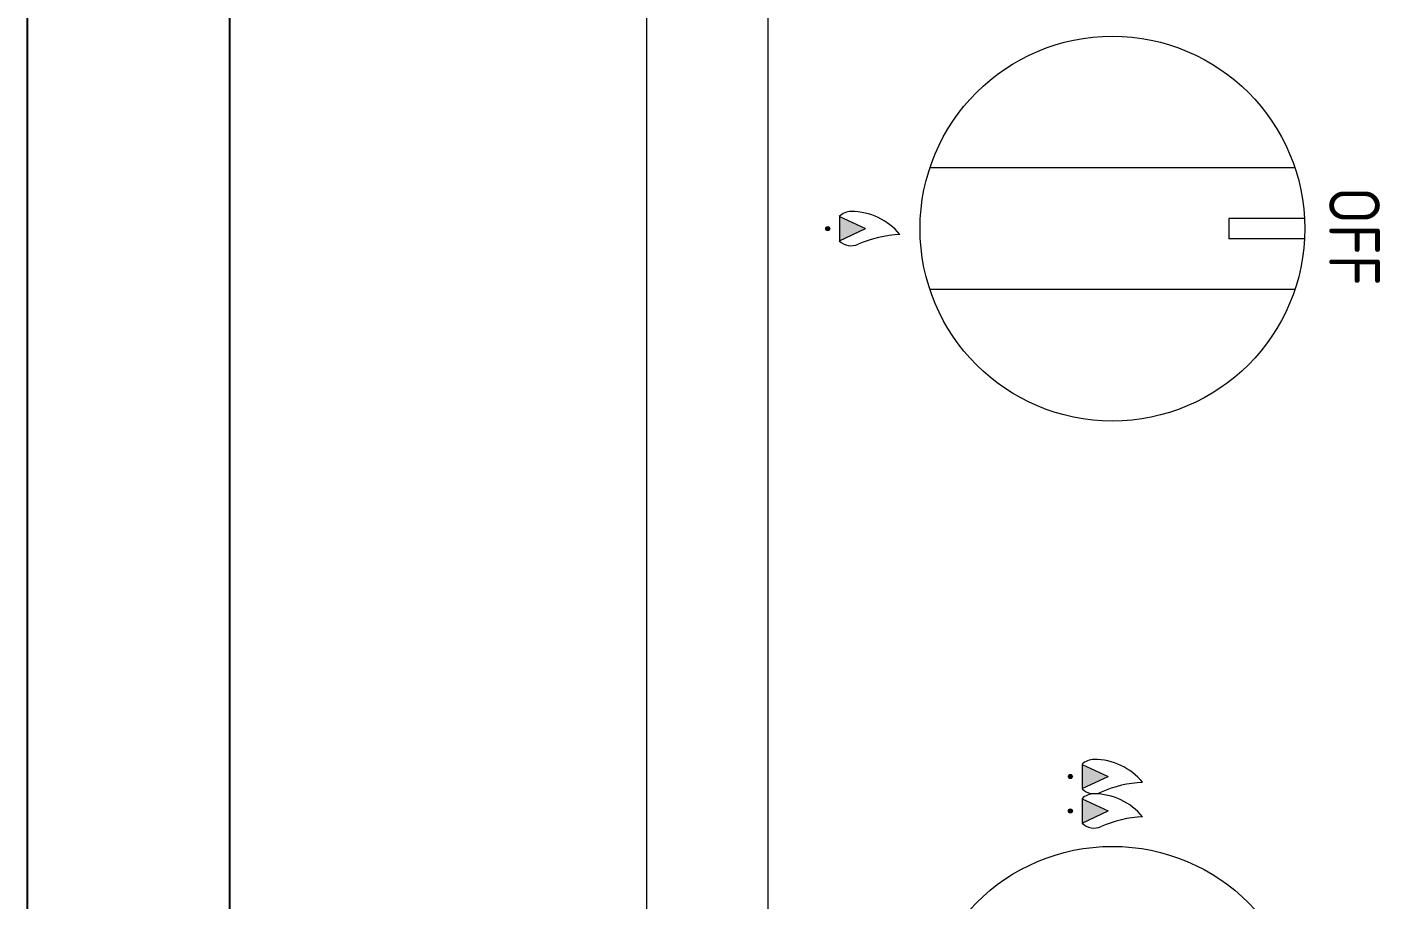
# Model space of a CAD drawing. Header units: millimetres. Extents: x 3104083 to 3173399, y -3165492 to -3044687.
# Drawn here: x 3117168.3 to 3117301.9, y -3155705.7 to -3155619.5 of the extents above; entities that cross this region are included whole.
import ezdxf

# ---------------------------------------------------------------- set-up
doc = ezdxf.new("R2010")
doc.units = ezdxf.units.MM
doc.header["$LTSCALE"] = 500
doc.header["$MEASUREMENT"] = 0
doc.layers.add('ZB_厨柜', color=7, linetype='CONTINUOUS')
doc.layers.add('柜体', color=2, linetype='CONTINUOUS')
doc.layers.add('电器', color=85, linetype='CONTINUOUS', lineweight=15)
doc.styles.add('工程字', font='gbenor.shx', dxfattribs={"bigfont": 'gbcbig.shx'})

# ---------------------------------------------------------------- blocks, each defined once
blk = doc.blocks.new('双灶具平面')
at = {"layer": '电器'}
for points in [[(216685.94, -106363.37), (216684.74, -106360.79), (216683.54, -106363.37)], [(216689.34, -106363.37), (216688.14, -106360.79), (216686.94, -106363.37)], [(216631.84, -106387.34), (216630.64, -106384.77), (216629.44, -106387.34)], [(216631.84, -106387.34), (216630.64, -106384.77), (216630.64, -106387.34)]]:
    blk.add_hatch(color=256, dxfattribs=at).paths.add_polyline_path(points)
h = blk.add_hatch(color=256, dxfattribs=at)
edge = h.paths.add_edge_path()
edge.add_arc((216684.74, -106364.52), 0.2, 191.4592, 508.6401)
edge.add_arc((216684.74, -106364.52), 0.2, 148.6401, 191.4592)
h = blk.add_hatch(color=256, dxfattribs=at)
edge = h.paths.add_edge_path()
edge.add_arc((216688.14, -106364.52), 0.2, 191.4592, 395.2586)
edge.add_arc((216688.14, -106364.52), 0.2, 35.2586, 191.4592)
h = blk.add_hatch(color=256, dxfattribs=at)
edge = h.paths.add_edge_path()
edge.add_arc((216630.64, -106388.49), 0.2, 191.4592, 504.4634)
edge.add_arc((216630.64, -106388.49), 0.2, 144.4634, 191.4592)
for p, q in [((216624.64, -106342.34), (216624.64, -106378.39)), ((216629.64, -106341.39), (216629.64, -106348.87)), ((216631.64, -106341.39), (216631.64, -106348.87)), ((216636.64, -106342.34), (216636.64, -106378.39)), ((216629.64, -106348.87), (216631.64, -106348.87)), ((216683.54, -106363.37), (216684.74, -106360.79)), ((216685.94, -106363.37), (216684.74, -106360.79)), ((216686.94, -106363.37), (216688.14, -106360.79)), ((216689.34, -106363.37), (216688.14, -106360.79)), ((216683.54, -106363.37), (216685.94, -106363.37)), ((216686.94, -106363.37), (216689.34, -106363.37)), ((216629.44, -106387.34), (216630.64, -106384.77)), ((216631.84, -106387.34), (216630.64, -106384.77)), ((216629.44, -106387.34), (216631.84, -106387.34)), ((216860.64, -106394.37), (216400.64, -106394.37)), ((217004.64, -106406.37), (216256.64, -106406.37))]:
    blk.add_line(p, q, dxfattribs=at)
for centre, radius in [((216630.64, -106360.37), 19), ((216710.64, -106360.37), 19), ((216684.74, -106364.52), 0.2), ((216688.14, -106364.52), 0.2), ((216630.64, -106388.49), 0.2)]:
    blk.add_circle(centre, radius, dxfattribs=at)
for centre, radius, start, end in [((216689.26, -106362.18), 6.21, 129.4716, 180), ((216696.56, -106356.9), 11.25, 182.4799, 204.0706), ((216692.66, -106362.18), 6.21, 129.4716, 180), ((216699.96, -106356.9), 11.25, 182.4799, 204.0706), ((216684.74, -106362.18), 1.69, 180, 224.687), ((216684.74, -106362.18), 1.69, 315.313, 24.0706), ((216688.14, -106362.18), 1.69, 180, 224.687), ((216688.14, -106362.18), 1.69, 315.313, 24.0706), ((216635.16, -106386.16), 6.21, 129.4716, 180), ((216642.46, -106380.88), 11.25, 182.4799, 204.0706), ((216630.64, -106386.16), 1.69, 180, 224.687), ((216630.64, -106386.16), 1.69, 315.313, 24.0706)]:
    blk.add_arc(centre, radius, start, end, dxfattribs=at)
at = {"layer": '电器', "insert": (216626.52, -106333.96), "char_height": 5, "width": 22.44, "attachment_point": 1, "style": '工程字'}
blk.add_mtext('OFF', dxfattribs=at)

msp = doc.modelspace()

# ---------------------------------------------------------------- linework, layer by layer
at = {"layer": '柜体'}
for p, q in [((3117168.269, -3155079.407), (3117168.269, -3156439.407)), ((3117188.269, -3155079.407), (3117188.269, -3156439.407))]:
    msp.add_line(p, q, dxfattribs=at)

# ---------------------------------------------------------------- block references
at = {"layer": 'ZB_厨柜', "color": 253, "rotation": 270}
msp.add_blockref('双灶具平面', (3223635.856, -2939008.764), dxfattribs=at)

doc.saveas('drawing.dxf')
